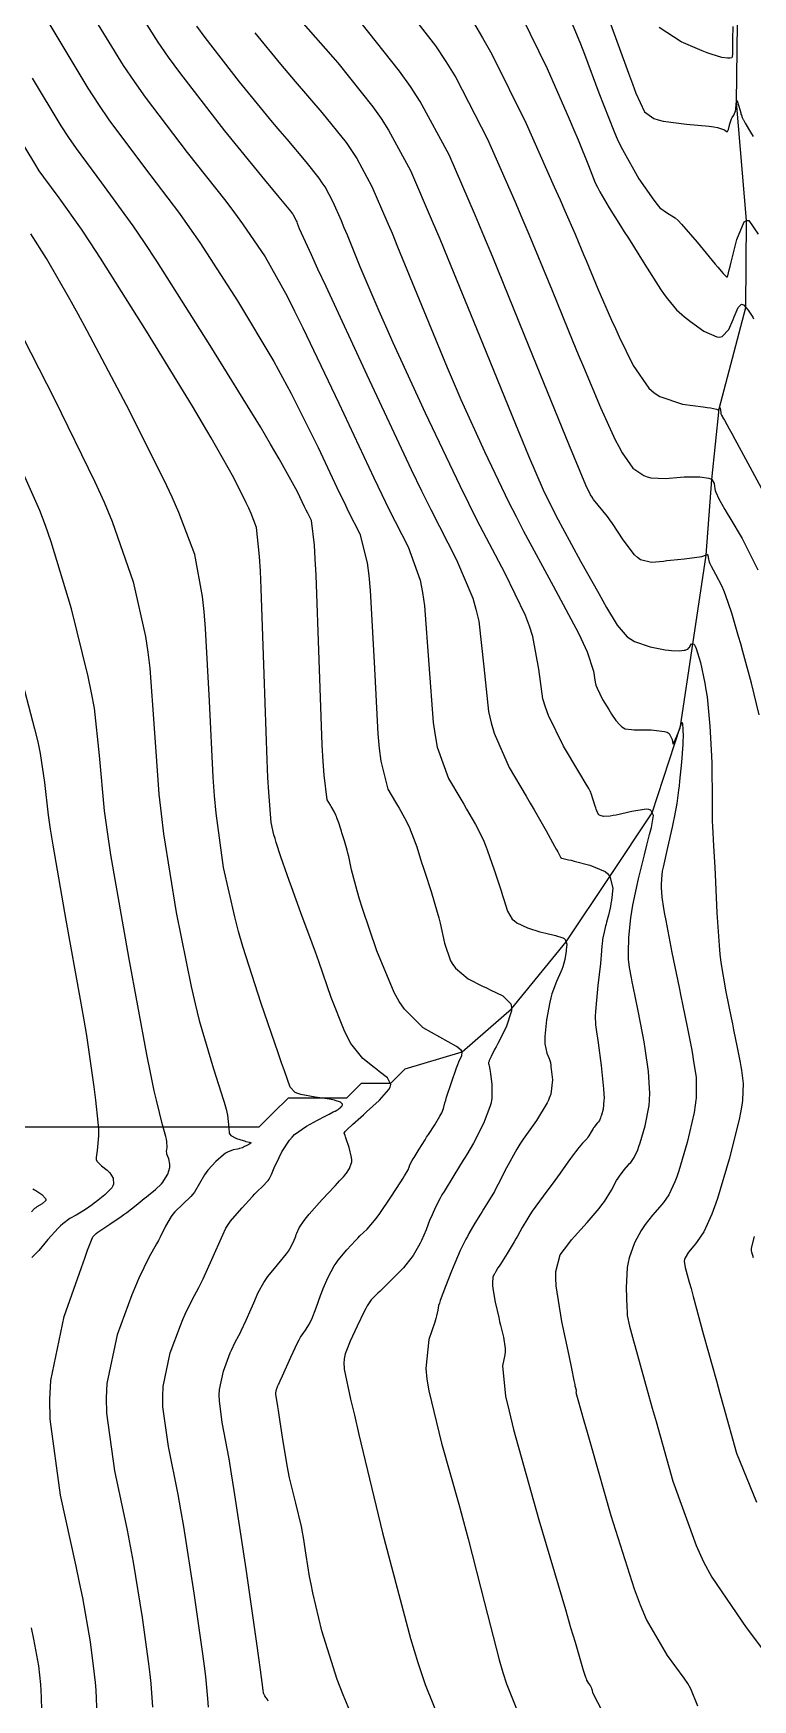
# Model space of a CAD drawing. Header units: metres. Extents: x 837117 to 838479, y 1189012 to 1191015.
# Drawn here: x 837662.7 to 837711.8, y 1189959.1 to 1190072.8 of the extents above; entities that cross this region are included whole.
import ezdxf

# ---------------------------------------------------------------- set-up
doc = ezdxf.new("R2010")
doc.units = ezdxf.units.M
doc.header["$LTSCALE"] = 0.3
for name, color, linetype in [('COTAS 10', 1, 'Continuous'), ('COTAS INT', 252, 'Continuous'), ('DRENAJE', 5, 'Continuous')]:
    doc.layers.add(name, color=color, linetype=linetype)

msp = doc.modelspace()

# ---------------------------------------------------------------- linework, layer by layer
at = {"layer": 'COTAS 10'}
for points in [[(837708.02, 1189958.66), (837707.55, 1189959.83), (837707.34, 1189960.19), (837707.09, 1189960.57), (837705.95, 1189962.1), (837704.53, 1189964.57), (837704.12, 1189965.54), (837703.7, 1189966.63), (837702.11, 1189971.63), (837700.76, 1189976.38), (837700.49, 1189977.32), (837700.27, 1189978.1), (837699.85, 1189979.55), (837699.76, 1189979.87), (837699.75, 1189979.94), (837699.73, 1189979.99), (837699.72, 1189980.1), (837699.73, 1189980.14), (837699.73, 1189980.15), (837699.73, 1189980.16), (837699.73, 1189980.2), (837699.71, 1189980.25), (837699.71, 1189980.26), (837699.71, 1189980.28), (837699.69, 1189980.36), (837699.66, 1189980.49), (837699.65, 1189980.55), (837699.64, 1189980.61), (837699.59, 1189980.88), (837699.42, 1189981.7), (837699.23, 1189982.57), (837698.74, 1189984.91), (837698.36, 1189987.33), (837698.33, 1189987.85), (837698.33, 1189988.31), (837698.62, 1189989.45), (837699.21, 1189990.23), (837699.4, 1189990.47), (837699.61, 1189990.71), (837700.46, 1189991.66), (837701.29, 1189992.61), (837701.48, 1189992.85), (837701.66, 1189993.09), (837702.13, 1189993.87), (837702.48, 1189994.52), (837702.58, 1189994.67), (837702.67, 1189994.81), (837703, 1189995.24), (837703.3, 1189995.58), (837703.37, 1189995.67), (837703.44, 1189995.76), (837703.67, 1189996.09), (837703.92, 1189996.61), (837704, 1189996.83), (837704.08, 1189997.08), (837704.43, 1189998.25), (837704.7, 1189999.65), (837704.73, 1190000), (837704.73, 1190000.05), (837704.75, 1190000.45), (837704.66, 1190001.95), (837704.43, 1190003.53), (837704.35, 1190003.99), (837704.27, 1190004.46), (837703.93, 1190006.21), (837703.62, 1190007.75), (837703.55, 1190008.08), (837703.49, 1190008.36), (837703.35, 1190009.05), (837703.3, 1190009.62), (837703.29, 1190009.83), (837703.29, 1190010.07), (837703.31, 1190011.11), (837703.44, 1190012.44), (837703.51, 1190012.87), (837703.59, 1190013.31), (837703.97, 1190015.1), (837704.38, 1190016.75), (837704.54, 1190017.41), (837704.73, 1190018.14), (837704.85, 1190018.61), (837704.88, 1190018.75), (837704.9, 1190018.89), (837704.99, 1190019.42), (837704.81, 1190019.8), (837704.67, 1190019.84), (837704.49, 1190019.86), (837703.51, 1190019.71), (837702.46, 1190019.46), (837702.24, 1190019.42), (837702.05, 1190019.39), (837701.59, 1190019.36), (837701.36, 1190019.42), (837701.31, 1190019.45), (837701.27, 1190019.48), (837701.17, 1190019.63), (837701.08, 1190019.87), (837701.06, 1190019.96), (837701.02, 1190020.06), (837700.89, 1190020.49), (837700.74, 1190020.92), (837700.71, 1190021.01), (837700.68, 1190021.09), (837700.58, 1190021.28), (837700.26, 1190021.79), (837700.1, 1190022.07), (837699.89, 1190022.41), (837698.85, 1190024.15), (837697.82, 1190026.25), (837697.62, 1190026.83), (837697.45, 1190027.4), (837697.16, 1190029.42), (837696.77, 1190031.65), (837696.54, 1190032.34), (837696.27, 1190033.07), (837694.85, 1190035.99), (837692.96, 1190039.57), (837692.38, 1190040.72), (837691.79, 1190041.93), (837689.44, 1190046.88), (837687.23, 1190051.69), (837686.73, 1190052.81), (837686.27, 1190053.85), (837684.98, 1190056.88), (837684.1, 1190059.04), (837683.89, 1190059.54), (837683.7, 1190060), (837683.14, 1190061.28), (837682.59, 1190062.32), (837682.39, 1190062.61), (837682.18, 1190062.92), (837681.29, 1190064.03), (837679.98, 1190065.57), (837679.51, 1190066.13), (837678.99, 1190066.75), (837676.74, 1190069.49), (837674.4, 1190072.51), (837673.83, 1190073.3)], [(837692.7, 1190073.54), (837693.33, 1190072.49), (837693.97, 1190071.37), (837696.3, 1190066.66), (837698.22, 1190062.33), (837698.62, 1190061.44), (837698.95, 1190060.69), (837699.64, 1190059.1), (837700.05, 1190058.1), (837700.21, 1190057.71), (837700.39, 1190057.29), (837701.2, 1190055.37), (837702.14, 1190053.22), (837702.4, 1190052.65), (837702.66, 1190052.09), (837703.6, 1190050.14), (837704.69, 1190048.6), (837705.04, 1190048.28), (837705.42, 1190048.02), (837706.98, 1190047.49), (837708.38, 1190047.32), (837708.66, 1190047.28), (837708.88, 1190047.24), (837709.3, 1190047.15), (837709.4, 1190047.11), (837709.42, 1190047.11), (837709.44, 1190047.12), (837709.49, 1190047.19), (837709.53, 1190047.24), (837709.54, 1190047.24), (837709.55, 1190047.22), (837709.57, 1190047.09), (837709.59, 1190046.92), (837709.59, 1190046.88), (837709.6, 1190046.84), (837709.64, 1190046.74), (837709.7, 1190046.64), (837709.72, 1190046.6), (837709.74, 1190046.56), (837709.84, 1190046.4), (837710.17, 1190045.81), (837710.34, 1190045.5), (837710.55, 1190045.12), (837711.57, 1190043.23), (837712.7, 1190041.15)], [(837678.7, 1189959), (837678.64, 1189959.11), (837678.57, 1189959.2), (837678.53, 1189959.25), (837678.46, 1189959.36), (837678.4, 1189959.48), (837678.38, 1189959.52), (837678.37, 1189959.57), (837678.36, 1189959.75), (837678.18, 1189961.14), (837678.06, 1189961.94), (837677.92, 1189962.93), (837677.19, 1189968.01), (837676.38, 1189973.36), (837676.2, 1189974.51), (837676.03, 1189975.53), (837675.56, 1189978.01), (837675.36, 1189979.49), (837675.35, 1189979.88), (837675.37, 1189980.25), (837675.64, 1189981.5), (837676.01, 1189982.52), (837676.1, 1189982.75), (837676.19, 1189982.95), (837676.45, 1189983.48), (837676.7, 1189983.94), (837676.77, 1189984.1), (837676.86, 1189984.27), (837677.19, 1189984.99), (837677.53, 1189985.77), (837677.71, 1189986.18), (837678.02, 1189986.87), (837678.4, 1189987.56), (837678.53, 1189987.76), (837678.68, 1189987.97), (837679.33, 1189988.77), (837679.94, 1189989.51), (837680.07, 1189989.69), (837680.18, 1189989.85), (837680.43, 1189990.34), (837680.57, 1189990.72), (837680.61, 1189990.83), (837680.65, 1189990.93), (837680.81, 1189991.29), (837681.15, 1189991.8), (837681.31, 1189992), (837681.49, 1189992.22), (837682.38, 1189993.22), (837683.26, 1189994.16), (837683.43, 1189994.34), (837683.57, 1189994.5), (837683.84, 1189994.78), (837683.95, 1189994.91), (837684, 1189994.97), (837684.04, 1189995.03), (837684.25, 1189995.35), (837684.4, 1189995.79), (837684.4, 1189995.94), (837684.39, 1189996.1), (837684.23, 1189996.77), (837684.01, 1189997.37), (837683.97, 1189997.49), (837683.94, 1189997.59), (837683.88, 1189997.76), (837683.96, 1189997.87), (837684.02, 1189997.93), (837684.09, 1189998), (837684.46, 1189998.34), (837685.01, 1189998.84), (837685.2, 1189999.01), (837685.4, 1189999.2), (837686.26, 1189999.97), (837686.29, 1190000), (837686.93, 1190000.73), (837687.01, 1190000.9), (837687.06, 1190001.07), (837686.84, 1190001.53), (837686.28, 1190001.95), (837686.1, 1190002.09), (837685.92, 1190002.24), (837685.16, 1190002.84), (837684.34, 1190003.88), (837684.1, 1190004.3), (837683.87, 1190004.78), (837683, 1190007), (837682.14, 1190009.46), (837681.92, 1190010.1), (837681.7, 1190010.72), (837680.93, 1190012.79), (837680.28, 1190014.56), (837680.12, 1190014.99), (837679.98, 1190015.38), (837679.55, 1190016.6), (837679.23, 1190017.59), (837679.16, 1190017.85), (837679.09, 1190018.1), (837678.9, 1190018.96), (837678.73, 1190021.01), (837678.68, 1190022.01), (837678.63, 1190023.2), (837678.43, 1190029.08), (837678.21, 1190034.93), (837678.16, 1190036.11), (837678.1, 1190037.1), (837677.9, 1190039.08), (837677.54, 1190040.04), (837677.38, 1190040.39), (837677.2, 1190040.77), (837676.34, 1190042.48), (837674.81, 1190045.19), (837674.21, 1190046.21), (837673.52, 1190047.36), (837670.38, 1190052.48), (837667.24, 1190057.46), (837666.56, 1190058.51), (837665.95, 1190059.43), (837664.43, 1190061.57), (837663.38, 1190062.98), (837663.07, 1190063.43), (837662.76, 1190063.92), (837661.57, 1190065.88)], [(837662.62, 1189993.95), (837662.73, 1189993.89), (837662.84, 1189993.83), (837663.24, 1189993.56), (837663.5, 1189993.29), (837663.52, 1189993.22), (837663.51, 1189993.15), (837663.27, 1189992.93), (837662.91, 1189992.72), (837662.83, 1189992.66), (837662.75, 1189992.6), (837662.53, 1189992.38)]]:
    msp.add_lwpolyline(points, dxfattribs=at)
at = {"layer": 'COTAS INT'}
for points in [[(837668.95, 1190075.71), (837671.16, 1190072.2), (837671.87, 1190071.18), (837672.63, 1190070.13), (837675.71, 1190066.16), (837678.44, 1190062.81), (837678.98, 1190062.15), (837679.42, 1190061.62), (837680.21, 1190060.66), (837680.36, 1190060.48), (837680.39, 1190060.43), (837680.42, 1190060.38), (837680.51, 1190060.21), (837680.6, 1190060), (837680.64, 1190059.93), (837680.67, 1190059.84), (837680.81, 1190059.49), (837681.62, 1190057.71), (837682.07, 1190056.74), (837682.62, 1190055.54), (837685.42, 1190049.49), (837688.46, 1190043.03), (837689.15, 1190041.59), (837689.79, 1190040.3), (837691.55, 1190036.88), (837692.66, 1190034.27), (837692.88, 1190033.5), (837693.07, 1190032.69), (837693.41, 1190029.58), (837693.74, 1190026.53), (837693.91, 1190025.76), (837694.11, 1190025.04), (837695.14, 1190022.7), (837696.3, 1190020.75), (837696.58, 1190020.27), (837696.84, 1190019.81), (837697.67, 1190018.38), (837698.25, 1190017.34), (837698.36, 1190017.13), (837698.46, 1190016.96), (837698.62, 1190016.64), (837698.67, 1190016.55), (837698.69, 1190016.53), (837698.72, 1190016.52), (837698.83, 1190016.49), (837699.19, 1190016.41), (837699.37, 1190016.37), (837699.59, 1190016.31), (837700.66, 1190016.05), (837701.69, 1190015.61), (837701.87, 1190015.45), (837702.02, 1190015.27), (837702.21, 1190014.46), (837702.12, 1190013.62), (837702.09, 1190013.42), (837702.06, 1190013.22), (837701.93, 1190012.63), (837701.8, 1190012.14), (837701.76, 1190012.02), (837701.73, 1190011.89), (837701.62, 1190011.46), (837701.54, 1190011.07), (837701.52, 1190010.97), (837701.51, 1190010.87), (837701.48, 1190010.52), (837701.43, 1190009.9), (837701.4, 1190009.63), (837701.37, 1190009.32), (837701.2, 1190007.82), (837701.05, 1190006.33), (837701.03, 1190006.02), (837701.01, 1190005.75), (837701.03, 1190005.14), (837701.13, 1190004.51), (837701.17, 1190004.24), (837701.21, 1190003.91), (837701.42, 1190002.36), (837701.59, 1190000.78), (837701.61, 1190000.44), (837701.62, 1190000.13), (837701.61, 1190000), (837701.56, 1189999.38), (837701.44, 1189998.97), (837701.41, 1189998.88), (837701.38, 1189998.8), (837701.3, 1189998.62), (837701.21, 1189998.51), (837701.19, 1189998.47), (837701.16, 1189998.44), (837701.06, 1189998.32), (837700.94, 1189998.17), (837700.91, 1189998.12), (837700.88, 1189998.07), (837700.75, 1189997.84), (837700.58, 1189997.56), (837700.52, 1189997.48), (837700.46, 1189997.39), (837700.16, 1189997.06), (837699.81, 1189996.65), (837699.7, 1189996.51), (837699.59, 1189996.37), (837699.16, 1189995.77), (837698.62, 1189995.02), (837698.45, 1189994.77), (837698.26, 1189994.52), (837697.47, 1189993.45), (837696.72, 1189992.42), (837696.56, 1189992.18), (837696.41, 1189991.96), (837696.03, 1189991.31), (837695.72, 1189990.73), (837695.61, 1189990.54), (837695.49, 1189990.34), (837695, 1189989.54), (837694.55, 1189988.82), (837694.46, 1189988.68), (837694.38, 1189988.56), (837694.24, 1189988.32), (837694.18, 1189988.21), (837694.16, 1189988.17), (837694.13, 1189988.13), (837694.04, 1189987.93), (837694, 1189987.53), (837694.01, 1189987.35), (837694.04, 1189987.16), (837694.2, 1189986.22), (837694.43, 1189985.18), (837694.49, 1189984.91), (837694.55, 1189984.66), (837694.76, 1189983.82), (837694.88, 1189983.05), (837694.87, 1189982.84), (837694.86, 1189982.63), (837694.68, 1189981.88), (837694.9, 1189979.81), (837695.14, 1189978.77), (837695.44, 1189977.53), (837697.17, 1189971.37), (837698.98, 1189965.24), (837699.34, 1189964.02), (837699.64, 1189963.01), (837700.2, 1189961.1), (837700.35, 1189960.63), (837700.39, 1189960.53), (837700.43, 1189960.43), (837700.56, 1189960.2), (837700.67, 1189960.05), (837700.7, 1189960.02), (837700.72, 1189959.98), (837700.76, 1189959.87), (837700.79, 1189959.77), (837700.8, 1189959.74), (837700.81, 1189959.71), (837700.84, 1189959.59), (837701.52, 1189958.27)], [(837687.3, 1190075.59), (837690.12, 1190071.95), (837690.83, 1190070.88), (837691.5, 1190069.78), (837693.67, 1190065.59), (837695.53, 1190061.34), (837696.02, 1190060.21), (837696.49, 1190059.1), (837698.08, 1190055.26), (837699.5, 1190051.77), (837699.86, 1190050.89), (837700.22, 1190050.04), (837701.38, 1190047.26), (837702.38, 1190045.07), (837702.63, 1190044.6), (837702.86, 1190044.18), (837703.59, 1190043.14), (837704.33, 1190042.63), (837704.56, 1190042.54), (837704.81, 1190042.47), (837705.81, 1190042.43), (837706.84, 1190042.51), (837707.1, 1190042.53), (837707.35, 1190042.54), (837708.17, 1190042.54), (837708.78, 1190042.45), (837708.9, 1190042.41), (837708.99, 1190042.35), (837709.13, 1190042.08), (837709.18, 1190041.72), (837709.21, 1190041.6), (837709.25, 1190041.49), (837709.46, 1190041.03), (837709.86, 1190040.32), (837710.02, 1190040.04), (837710.21, 1190039.74), (837711.06, 1190038.33), (837712.11, 1190036.2)], [(837666.29, 1190074.67), (837668.8, 1190070.6), (837669.54, 1190069.51), (837670.29, 1190068.44), (837673.16, 1190064.67), (837675.8, 1190061.36), (837676.4, 1190060.56), (837676.95, 1190059.81), (837678.49, 1190057.56), (837679.98, 1190054.87), (837680.5, 1190053.85), (837681.07, 1190052.7), (837683.51, 1190047.56), (837685.91, 1190042.46), (837686.45, 1190041.33), (837686.93, 1190040.33), (837688.25, 1190037.77), (837689.06, 1190035.48), (837689.22, 1190034.65), (837689.36, 1190033.73), (837689.66, 1190029.73), (837689.95, 1190025.77), (837690.09, 1190024.88), (837690.24, 1190024.08), (837691.01, 1190021.96), (837691.84, 1190020.54), (837692.05, 1190020.2), (837692.24, 1190019.86), (837692.84, 1190018.82), (837693.36, 1190017.78), (837693.5, 1190017.44), (837693.64, 1190017.09), (837694.15, 1190015.66), (837694.59, 1190014.29), (837694.69, 1190013.98), (837694.78, 1190013.69), (837695.03, 1190012.9), (837695.36, 1190012.36), (837695.5, 1190012.23), (837695.66, 1190012.11), (837696.4, 1190011.76), (837697.23, 1190011.5), (837697.44, 1190011.44), (837697.65, 1190011.39), (837698.31, 1190011.24), (837698.81, 1190011.09), (837698.9, 1190011.03), (837698.97, 1190010.96), (837699.08, 1190010.64), (837699.04, 1190010.26), (837699.03, 1190010.15), (837699.01, 1190010.03), (837698.94, 1190009.6), (837698.8, 1190009.09), (837698.74, 1190008.93), (837698.68, 1190008.77), (837698.38, 1190008.1), (837698.06, 1190007.25), (837697.98, 1190006.98), (837697.91, 1190006.69), (837697.69, 1190005.49), (837697.58, 1190004.34), (837697.58, 1190004.08), (837697.59, 1190003.85), (837697.71, 1190003.22), (837697.87, 1190002.85), (837697.9, 1190002.77), (837697.92, 1190002.71), (837697.97, 1190002.58), (837697.99, 1190002.37), (837698, 1190002.25), (837698.02, 1190002.11), (837698.1, 1190001.39), (837697.98, 1190000.42), (837697.88, 1190000.13), (837697.82, 1190000), (837697.74, 1189999.82), (837697, 1189998.62), (837696.1, 1189997.35), (837695.88, 1189997), (837695.67, 1189996.65), (837694.97, 1189995.39), (837694.4, 1189994.27), (837694.26, 1189994.02), (837694.14, 1189993.78), (837693.74, 1189993.11), (837693.4, 1189992.56), (837693.3, 1189992.4), (837693.19, 1189992.23), (837692.8, 1189991.6), (837692.4, 1189990.91), (837692.29, 1189990.71), (837692.18, 1189990.51), (837691.81, 1189989.74), (837691.43, 1189988.87), (837691.32, 1189988.61), (837691.21, 1189988.34), (837690.79, 1189987.28), (837690.44, 1189986.34), (837690.38, 1189986.16), (837690.33, 1189986), (837690.27, 1189985.68), (837690.19, 1189985.29), (837690.13, 1189985.1), (837690.06, 1189984.86), (837689.65, 1189983.66), (837689.46, 1189981.69), (837689.53, 1189980.96), (837689.65, 1189980.16), (837690.52, 1189976.59), (837691.7, 1189972.44), (837692.02, 1189971.26), (837692.34, 1189970.07), (837693.45, 1189965.69), (837694.46, 1189961.82), (837694.72, 1189960.95), (837694.97, 1189960.18), (837695.78, 1189958.12)], [(837698.81, 1190074.96), (837699.75, 1190072.74), (837700.02, 1190072.08), (837700.28, 1190071.39), (837701.26, 1190068.75), (837702.28, 1190066.15), (837702.57, 1190065.5), (837702.87, 1190064.88), (837704, 1190062.88), (837705.01, 1190061.41), (837705.24, 1190061.13), (837705.44, 1190060.9), (837705.95, 1190060.53), (837706.48, 1190060.21), (837706.69, 1190060.02), (837706.92, 1190059.78), (837707.98, 1190058.56), (837709, 1190057.3), (837709.2, 1190057.05), (837709.38, 1190056.84), (837709.75, 1190056.42), (837709.89, 1190056.28), (837709.91, 1190056.26), (837709.94, 1190056.24), (837709.99, 1190056.19), (837710.02, 1190056.18), (837710.03, 1190056.18), (837710.03, 1190056.18), (837710.04, 1190056.19), (837710.05, 1190056.22), (837710.06, 1190056.23), (837710.07, 1190056.26), (837710.17, 1190056.66), (837710.23, 1190056.9), (837710.3, 1190057.19), (837710.68, 1190058.73), (837711.18, 1190059.94), (837711.34, 1190060.03), (837711.5, 1190060.02), (837712.15, 1190059.09)], [(837663.64, 1190073.61), (837666.39, 1190069.07), (837667.11, 1190067.95), (837667.82, 1190066.9), (837670.25, 1190063.64), (837672.64, 1190060.51), (837673.33, 1190059.54), (837674.02, 1190058.54), (837676.61, 1190054.54), (837679.07, 1190050.4), (837679.68, 1190049.31), (837680.26, 1190048.23), (837682.1, 1190044.54), (837683.54, 1190041.48), (837683.87, 1190040.8), (837684.16, 1190040.2), (837684.95, 1190038.66), (837685.45, 1190036.68), (837685.56, 1190035.8), (837685.66, 1190034.78), (837685.92, 1190029.89), (837686.17, 1190025.01), (837686.27, 1190024), (837686.38, 1190023.13), (837686.87, 1190021.22), (837687.39, 1190020.34), (837687.52, 1190020.12), (837687.64, 1190019.92), (837688.01, 1190019.26), (837688.33, 1190018.61), (837688.42, 1190018.4), (837688.51, 1190018.18), (837688.83, 1190017.29), (837689.17, 1190016.23), (837689.27, 1190015.91), (837689.38, 1190015.57), (837689.81, 1190014.24), (837690.24, 1190012.83), (837690.34, 1190012.45), (837690.44, 1190012.07), (837690.73, 1190010.71), (837691.14, 1190009.52), (837691.3, 1190009.25), (837691.49, 1190009), (837692.35, 1190008.29), (837693.33, 1190007.78), (837693.59, 1190007.66), (837693.84, 1190007.53), (837694.71, 1190007.13), (837695.25, 1190006.57), (837695.3, 1190006.35), (837695.3, 1190006.11), (837694.93, 1190004.99), (837694.37, 1190003.88), (837694.25, 1190003.65), (837694.15, 1190003.45), (837693.91, 1190002.98), (837693.81, 1190002.76), (837693.79, 1190002.71), (837693.77, 1190002.67), (837693.74, 1190002.58), (837693.73, 1190002.53), (837693.73, 1190002.51), (837693.74, 1190002.49), (837693.75, 1190002.46), (837693.75, 1190002.44), (837693.76, 1190002.43), (837693.78, 1190002.35), (837693.82, 1190002.09), (837693.84, 1190001.97), (837693.87, 1190001.82), (837693.97, 1190001.07), (837693.96, 1190000.11), (837693.94, 1190000), (837693.91, 1189999.83), (837693.83, 1189999.54), (837693.39, 1189998.42), (837692.89, 1189997.44), (837692.79, 1189997.23), (837692.7, 1189997.06), (837692.49, 1189996.69), (837692.25, 1189996.3), (837692.14, 1189996.12), (837692, 1189995.91), (837691.36, 1189994.87), (837690.7, 1189993.78), (837690.55, 1189993.54), (837690.43, 1189993.31), (837690.11, 1189992.7), (837689.88, 1189992.18), (837689.81, 1189992.02), (837689.74, 1189991.85), (837689.47, 1189991.15), (837689.15, 1189990.43), (837689.06, 1189990.24), (837688.96, 1189990.05), (837688.58, 1189989.41), (837688.1, 1189988.76), (837687.93, 1189988.57), (837687.76, 1189988.38), (837687.03, 1189987.64), (837686.34, 1189986.98), (837686.19, 1189986.84), (837686.06, 1189986.71), (837685.73, 1189986.38), (837685.46, 1189985.97), (837685.36, 1189985.78), (837685.25, 1189985.57), (837684.76, 1189984.57), (837684.3, 1189983.55), (837684.2, 1189983.33), (837684.12, 1189983.14), (837683.94, 1189982.69), (837683.87, 1189982.36), (837683.87, 1189982.25), (837683.86, 1189982.13), (837683.89, 1189981.65), (837684.32, 1189979.61), (837684.58, 1189978.51), (837684.89, 1189977.19), (837686.5, 1189970.48), (837688.41, 1189963.27), (837688.92, 1189961.62), (837689.4, 1189960.13), (837691.07, 1189956.02)], [(837681.09, 1190073.48), (837683.44, 1190070.79), (837685.83, 1190067.79), (837686.4, 1190066.99), (837686.91, 1190066.2), (837688.4, 1190063.44), (837689.89, 1190059.99), (837690.4, 1190058.77), (837690.95, 1190057.44), (837693.32, 1190051.65), (837695.57, 1190046.13), (837696.05, 1190044.97), (837696.47, 1190043.97), (837697.47, 1190041.65), (837698.22, 1190040.12), (837698.49, 1190039.61), (837698.78, 1190039.06), (837700.02, 1190036.78), (837701.26, 1190034.58), (837701.54, 1190034.08), (837701.8, 1190033.63), (837702.52, 1190032.41), (837703.21, 1190031.62), (837703.44, 1190031.45), (837703.69, 1190031.3), (837704.76, 1190030.93), (837705.8, 1190030.73), (837706.03, 1190030.7), (837706.23, 1190030.68), (837706.77, 1190030.66), (837707.08, 1190030.7), (837707.15, 1190030.72), (837707.2, 1190030.73), (837707.34, 1190030.78), (837707.42, 1190030.87), (837707.45, 1190030.9), (837707.48, 1190030.95), (837707.6, 1190031.15), (837707.78, 1190031.11), (837707.84, 1190030.99), (837707.91, 1190030.83), (837708.21, 1190029.88), (837708.51, 1190028.46), (837708.58, 1190028), (837708.65, 1190027.52), (837708.84, 1190025.53), (837708.96, 1190023.5), (837708.98, 1190022.98), (837708.99, 1190022.49), (837709, 1190020.87), (837709, 1190019.43), (837709.01, 1190019.05), (837709.02, 1190018.67), (837709.09, 1190017.35), (837709.19, 1190015.88), (837709.21, 1190015.4), (837709.24, 1190014.89), (837709.32, 1190012.78), (837709.47, 1190010.56), (837709.53, 1190009.96), (837709.6, 1190009.39), (837709.94, 1190007.39), (837710.3, 1190005.63), (837710.38, 1190005.21), (837710.46, 1190004.81), (837710.71, 1190003.59), (837710.91, 1190002.58), (837710.95, 1190002.31), (837711, 1190002.04), (837711.13, 1190001.13), (837711.07, 1190000), (837711.06, 1189999.8), (837710.96, 1189999.28), (837710.84, 1189998.68), (837710.16, 1189995.98), (837709.37, 1189993.3), (837709.17, 1189992.73), (837708.99, 1189992.22), (837708.43, 1189991.02), (837707.97, 1189990.36), (837707.86, 1189990.21), (837707.75, 1189990.06), (837707.39, 1189989.63), (837707.15, 1189989.25), (837707.12, 1189989.13), (837707.1, 1189989.02), (837707.15, 1189988.58), (837707.43, 1189987.59), (837707.56, 1189987.14), (837707.71, 1189986.6), (837708.42, 1189983.99), (837709.29, 1189980.85), (837709.53, 1189979.98), (837709.77, 1189979.1), (837710.67, 1189975.91), (837712.03, 1189972.58)], [(837712.22, 1190026.3), (837711.69, 1190028.46), (837711.1, 1190030.61), (837710.95, 1190031.14), (837710.8, 1190031.64), (837710.34, 1190033.23), (837709.92, 1190034.48), (837709.8, 1190034.78), (837709.68, 1190035.06), (837709.26, 1190035.88), (837708.93, 1190036.47), (837708.87, 1190036.6), (837708.82, 1190036.72), (837708.75, 1190037.03), (837708.73, 1190037.19), (837708.71, 1190037.21), (837708.7, 1190037.23), (837708.59, 1190037.19), (837708.28, 1190037.09), (837708.14, 1190037.06), (837707.96, 1190037.03), (837707.12, 1190036.93), (837706.16, 1190036.82), (837705.91, 1190036.8), (837705.67, 1190036.77), (837704.87, 1190036.69), (837704.12, 1190036.88), (837703.9, 1190037.03), (837703.69, 1190037.22), (837702.92, 1190038.23), (837702.2, 1190039.35), (837702.02, 1190039.61), (837701.86, 1190039.84), (837700.91, 1190040.99), (837700.8, 1190041.15), (837700.7, 1190041.31), (837700.37, 1190041.96), (837699.6, 1190043.83), (837699.22, 1190044.77), (837698.77, 1190045.88), (837696.52, 1190051.42), (837694.03, 1190057.52), (837693.41, 1190058.98), (837692.84, 1190060.35), (837691.04, 1190064.51), (837689.08, 1190068.14), (837688.4, 1190069.18), (837687.66, 1190070.23), (837684.51, 1190074.17)], [(837696.01, 1190073.94), (837697.74, 1190070.4), (837699.25, 1190066.97), (837699.57, 1190066.21), (837699.86, 1190065.54), (837700.55, 1190063.79), (837701.02, 1190062.61), (837701.17, 1190062.3), (837701.33, 1190061.99), (837701.96, 1190060.9), (837702.75, 1190059.66), (837703, 1190059.26), (837703.28, 1190058.82), (837704.4, 1190057.03), (837705.48, 1190055.35), (837705.73, 1190054.99), (837705.95, 1190054.68), (837706.56, 1190053.94), (837707.12, 1190053.45), (837707.31, 1190053.3), (837707.53, 1190053.14), (837708.43, 1190052.49), (837709.31, 1190052.09), (837709.51, 1190052.07), (837709.69, 1190052.11), (837710.14, 1190052.59), (837710.43, 1190053.28), (837710.51, 1190053.45), (837710.57, 1190053.61), (837710.78, 1190054.09), (837711, 1190054.32), (837711.08, 1190054.31), (837711.15, 1190054.28), (837711.47, 1190053.92), (837711.77, 1190053.43), (837711.83, 1190053.31)], [(837701.97, 1190073.7), (837703.28, 1190070.09), (837703.56, 1190069.35), (837703.8, 1190068.73), (837704.38, 1190067.45), (837705.03, 1190066.99), (837705.32, 1190066.89), (837705.65, 1190066.81), (837707.24, 1190066.6), (837708.8, 1190066.46), (837709.11, 1190066.42), (837709.36, 1190066.38), (837709.85, 1190066.21), (837709.98, 1190066.1), (837710.01, 1190066.1), (837710.04, 1190066.11), (837710.11, 1190066.24), (837710.16, 1190066.45), (837710.18, 1190066.51), (837710.19, 1190066.57), (837710.25, 1190066.77), (837710.32, 1190066.97), (837710.35, 1190067.02), (837710.37, 1190067.07), (837710.48, 1190067.23), (837710.58, 1190067.45), (837710.6, 1190067.52), (837710.62, 1190067.61), (837710.64, 1190067.99), (837710.68, 1190068.22), (837710.69, 1190068.22), (837710.71, 1190068.19), (837710.83, 1190067.83), (837710.95, 1190067.38), (837710.97, 1190067.29), (837711, 1190067.21), (837711.05, 1190067.06), (837711.1, 1190066.97), (837711.12, 1190066.93), (837711.15, 1190066.89), (837711.26, 1190066.68), (837711.62, 1190066.06), (837711.8, 1190065.76)], [(837710.41, 1190073.27), (837710.4, 1190072.41), (837710.4, 1190072.22), (837710.39, 1190072.04), (837710.39, 1190071.59), (837710.38, 1190071.32), (837710.37, 1190071.27), (837710.37, 1190071.22), (837710.34, 1190071.12), (837710.21, 1190071.1), (837710.15, 1190071.1), (837710.06, 1190071.11), (837709.66, 1190071.16), (837708.93, 1190071.37), (837708.65, 1190071.48), (837708.33, 1190071.6), (837706.88, 1190072.22), (837705.39, 1190073.21)], [(837677.78, 1190072.83), (837679.54, 1190070.7), (837680.03, 1190070.11), (837680.53, 1190069.52), (837682.36, 1190067.41), (837684.01, 1190065.35), (837684.39, 1190064.8), (837684.75, 1190064.26), (837685.77, 1190062.36), (837686.79, 1190059.99), (837687.15, 1190059.16), (837687.53, 1190058.24), (837689.15, 1190054.26), (837690.92, 1190049.99), (837691.39, 1190048.89), (837691.85, 1190047.82), (837693.45, 1190044.26), (837695.11, 1190040.83), (837695.62, 1190039.84), (837696.13, 1190038.84), (837698.15, 1190035.1), (837699.87, 1190031.87), (837700.2, 1190031.19), (837700.47, 1190030.6), (837700.9, 1190029.27), (837701.01, 1190028.53), (837701.07, 1190028.32), (837701.15, 1190028.12), (837701.52, 1190027.35), (837701.94, 1190026.66), (837702.04, 1190026.5), (837702.14, 1190026.35), (837702.43, 1190025.91), (837702.69, 1190025.61), (837702.76, 1190025.54), (837702.83, 1190025.49), (837703.07, 1190025.35), (837703.49, 1190025.29), (837703.67, 1190025.28), (837703.88, 1190025.27), (837704.84, 1190025.27), (837705.75, 1190025.17), (837705.92, 1190025.11), (837706.06, 1190025.03), (837706.28, 1190024.61), (837706.32, 1190024.33), (837706.35, 1190024.33), (837706.38, 1190024.38), (837706.59, 1190024.84), (837706.81, 1190025.42), (837706.85, 1190025.53), (837706.88, 1190025.62), (837706.94, 1190025.79), (837706.96, 1190025.75), (837706.97, 1190025.71), (837706.98, 1190025.65), (837707.01, 1190025.35), (837707.02, 1190024.77), (837707.01, 1190024.54), (837706.99, 1190024.28), (837706.9, 1190023.07), (837706.77, 1190021.78), (837706.74, 1190021.46), (837706.7, 1190021.16), (837706.58, 1190020.24), (837706.41, 1190019.3), (837706.35, 1190018.98), (837706.28, 1190018.64), (837705.95, 1190017.24), (837705.66, 1190015.91), (837705.6, 1190015.62), (837705.56, 1190015.37), (837705.51, 1190014.76), (837705.53, 1190014.39), (837705.54, 1190014.29), (837705.55, 1190014.19), (837705.56, 1190013.85), (837705.68, 1190013.08), (837705.74, 1190012.7), (837705.83, 1190012.26), (837706.26, 1190010.08), (837706.75, 1190007.69), (837706.87, 1190007.11), (837706.98, 1190006.56), (837707.32, 1190004.9), (837707.59, 1190003.52), (837707.65, 1190003.15), (837707.71, 1190002.79), (837707.9, 1190001.54), (837707.9, 1190000.13), (837707.89, 1190000), (837707.85, 1189999.66), (837707.77, 1189999.17), (837707.3, 1189997.11), (837706.72, 1189995.19), (837706.58, 1189994.78), (837706.45, 1189994.42), (837706.05, 1189993.55), (837705.67, 1189993.02), (837705.55, 1189992.87), (837705.43, 1189992.72), (837704.94, 1189992.15), (837704.43, 1189991.51), (837704.3, 1189991.31), (837704.16, 1189991.1), (837703.7, 1189990.27), (837703.34, 1189989.25), (837703.27, 1189988.93), (837703.21, 1189988.58), (837703.13, 1189987.19), (837703.17, 1189985.86), (837703.19, 1189985.57), (837703.21, 1189985.3), (837703.35, 1189984.57), (837703.57, 1189983.84), (837703.64, 1189983.57), (837703.72, 1189983.27), (837704.09, 1189981.94), (837704.69, 1189979.8), (837704.91, 1189978.99), (837705.17, 1189978.08), (837706.32, 1189974.01), (837707.9, 1189969.62), (837708.42, 1189968.51), (837708.98, 1189967.45), (837711.33, 1189964.01), (837713.52, 1189961.09)], [(837684.27, 1189958.33), (837683.81, 1189959.43), (837683.4, 1189960.47), (837682.35, 1189963.78), (837681.75, 1189966.38), (837681.62, 1189966.97), (837681.52, 1189967.5), (837681.29, 1189968.95), (837681.11, 1189970.15), (837681.04, 1189970.53), (837680.96, 1189970.92), (837680.57, 1189972.5), (837680.16, 1189974.23), (837680.06, 1189974.71), (837679.96, 1189975.2), (837679.66, 1189977), (837679.44, 1189978.51), (837679.39, 1189978.83), (837679.35, 1189979.09), (837679.25, 1189979.66), (837679.21, 1189979.91), (837679.21, 1189979.98), (837679.21, 1189980.04), (837679.26, 1189980.26), (837679.32, 1189980.43), (837679.34, 1189980.47), (837679.35, 1189980.5), (837679.4, 1189980.59), (837679.44, 1189980.67), (837679.45, 1189980.7), (837679.46, 1189980.73), (837679.52, 1189980.85), (837679.67, 1189981.18), (837680.24, 1189982.47), (837680.69, 1189983.44), (837680.8, 1189983.65), (837680.91, 1189983.84), (837681.23, 1189984.31), (837681.51, 1189984.74), (837681.59, 1189984.89), (837681.67, 1189985.06), (837681.96, 1189985.83), (837682.26, 1189986.68), (837682.35, 1189986.91), (837682.44, 1189987.14), (837682.79, 1189987.93), (837683.2, 1189988.69), (837683.33, 1189988.89), (837683.48, 1189989.09), (837684.06, 1189989.8), (837684.66, 1189990.43), (837684.81, 1189990.59), (837684.96, 1189990.74), (837685.44, 1189991.21), (837685.96, 1189991.8), (837686.13, 1189992.02), (837686.31, 1189992.27), (837687.07, 1189993.38), (837687.76, 1189994.44), (837687.9, 1189994.67), (837688.01, 1189994.85), (837688.24, 1189995.26), (837688.31, 1189995.44), (837688.33, 1189995.49), (837688.34, 1189995.53), (837688.4, 1189995.67), (837688.53, 1189995.89), (837688.58, 1189995.99), (837688.65, 1189996.1), (837688.99, 1189996.65), (837689.4, 1189997.3), (837689.51, 1189997.48), (837689.63, 1189997.66), (837690.06, 1189998.33), (837690.42, 1189998.9), (837690.49, 1189999.03), (837690.55, 1189999.14), (837690.66, 1189999.43), (837690.75, 1189999.82), (837690.81, 1190000), (837690.81, 1190000), (837690.87, 1190000.2), (837691.2, 1190001.2), (837691.55, 1190002.21), (837691.63, 1190002.43), (837691.7, 1190002.61), (837691.91, 1190003.04), (837691.94, 1190003.28), (837691.91, 1190003.35), (837691.86, 1190003.42), (837691.54, 1190003.66), (837689.28, 1190004.94), (837687.99, 1190006.21), (837687.64, 1190006.74), (837687.3, 1190007.34), (837686.1, 1190010.19), (837685.13, 1190013.08), (837684.93, 1190013.72), (837684.76, 1190014.28), (837684.38, 1190015.73), (837684.19, 1190016.63), (837684.14, 1190016.85), (837684.09, 1190017.06), (837683.9, 1190017.71), (837683.73, 1190018.24), (837683.69, 1190018.37), (837683.65, 1190018.5), (837683.51, 1190018.92), (837683.38, 1190019.28), (837683.35, 1190019.36), (837683.31, 1190019.45), (837683.19, 1190019.71), (837683.04, 1190019.97), (837682.99, 1190020.05), (837682.94, 1190020.14), (837682.73, 1190020.49), (837682.51, 1190022.18), (837682.44, 1190023.12), (837682.39, 1190024.25), (837682.17, 1190030.04), (837681.96, 1190035.82), (837681.9, 1190036.95), (837681.85, 1190037.88), (837681.65, 1190039.55), (837681.39, 1190040.07), (837681.29, 1190040.27), (837681.18, 1190040.49), (837680.7, 1190041.51), (837679.45, 1190043.77), (837678.86, 1190044.77), (837678.16, 1190045.94), (837674.73, 1190051.51), (837671.09, 1190057.26), (837670.25, 1190058.53), (837669.48, 1190059.66), (837667.34, 1190062.61), (837665.6, 1190064.94), (837665.09, 1190065.69), (837664.57, 1190066.49), (837662.61, 1190069.75)], [(837674.63, 1189958.58), (837674.58, 1189959.17), (837674.43, 1189960.67), (837674.34, 1189961.38), (837674.23, 1189962.23), (837673.64, 1189966.36), (837672.93, 1189970.92), (837672.74, 1189972.04), (837672.55, 1189973.09), (837671.88, 1189976.36), (837671.5, 1189979.07), (837671.5, 1189979.78), (837671.53, 1189980.46), (837672.01, 1189982.75), (837672.7, 1189984.62), (837672.87, 1189985.03), (837673.02, 1189985.4), (837673.5, 1189986.37), (837673.95, 1189987.21), (837674.1, 1189987.5), (837674.25, 1189987.81), (837674.85, 1189989.13), (837675.6, 1189990.82), (837675.8, 1189991.27), (837676.02, 1189991.6), (837676.13, 1189991.74), (837676.26, 1189991.9), (837676.92, 1189992.65), (837677.62, 1189993.43), (837677.78, 1189993.6), (837677.92, 1189993.75), (837678.34, 1189994.15), (837678.62, 1189994.45), (837678.69, 1189994.53), (837678.75, 1189994.61), (837678.92, 1189994.94), (837679.11, 1189995.38), (837679.18, 1189995.54), (837679.26, 1189995.71), (837679.63, 1189996.48), (837680.14, 1189997.28), (837680.32, 1189997.48), (837680.5, 1189997.66), (837681.3, 1189998.22), (837682.07, 1189998.64), (837682.25, 1189998.74), (837682.41, 1189998.82), (837682.85, 1189999.05), (837683.14, 1189999.2), (837683.2, 1189999.23), (837683.26, 1189999.25), (837683.38, 1189999.32), (837683.46, 1189999.37), (837683.49, 1189999.39), (837683.55, 1189999.44), (837683.6, 1189999.49), (837683.62, 1189999.5), (837683.64, 1189999.52), (837683.73, 1189999.6), (837683.77, 1189999.69), (837683.77, 1189999.72), (837683.75, 1189999.75), (837683.64, 1189999.86), (837683.27, 1189999.99), (837683.23, 1190000), (837683.1, 1190000.03), (837682.89, 1190000.06), (837681.9, 1190000.2), (837680.92, 1190000.39), (837680.71, 1190000.46), (837680.54, 1190000.53), (837680.19, 1190000.88), (837679.8, 1190002), (837679.6, 1190002.56), (837679.37, 1190003.24), (837678.21, 1190006.59), (837676.96, 1190010.49), (837676.67, 1190011.51), (837676.41, 1190012.51), (837675.65, 1190015.89), (837675.14, 1190019.59), (837675.03, 1190020.78), (837674.93, 1190022.04), (837674.68, 1190027.23), (837674.42, 1190032.2), (837674.32, 1190033.34), (837674.2, 1190034.37), (837673.69, 1190037.23), (837672.6, 1190040.11), (837672.14, 1190041.16), (837671.6, 1190042.32), (837669.03, 1190047.43), (837666.34, 1190052.5), (837665.72, 1190053.64), (837665.15, 1190054.67), (837663.55, 1190057.43), (837662.48, 1190059.13)], [(837661.42, 1190053.1), (837664.1, 1190047.83), (837666.87, 1190042.19), (837667.49, 1190040.8), (837668.04, 1190039.49), (837669.48, 1190035.38), (837670.31, 1190031.64), (837670.48, 1190030.57), (837670.62, 1190029.48), (837670.92, 1190025.38), (837671.23, 1190020.89), (837671.38, 1190019.55), (837671.55, 1190018.17), (837672.41, 1190012.82), (837673.43, 1190007.77), (837673.71, 1190006.57), (837673.98, 1190005.45), (837674.95, 1190002.15), (837675.64, 1190000), (837675.69, 1189999.86), (837675.82, 1189999.39), (837675.92, 1189998.99), (837676.01, 1189998.12), (837676.03, 1189997.76), (837676.07, 1189997.68), (837676.14, 1189997.6), (837676.53, 1189997.39), (837676.98, 1189997.25), (837677.08, 1189997.22), (837677.17, 1189997.19), (837677.41, 1189997.14), (837677.51, 1189997.11), (837677.51, 1189997.09), (837677.5, 1189997.07), (837677.37, 1189996.98), (837677.18, 1189996.88), (837677.13, 1189996.86), (837677.08, 1189996.83), (837676.93, 1189996.76), (837676.74, 1189996.7), (837676.68, 1189996.68), (837676.61, 1189996.66), (837676.31, 1189996.61), (837675.91, 1189996.46), (837675.79, 1189996.38), (837675.65, 1189996.28), (837675.11, 1189995.81), (837674.58, 1189995.23), (837674.46, 1189995.07), (837674.34, 1189994.91), (837674.01, 1189994.31), (837673.67, 1189993.73), (837673.55, 1189993.58), (837673.42, 1189993.43), (837672.87, 1189992.91), (837672.32, 1189992.38), (837672.18, 1189992.22), (837672.06, 1189992.06), (837671.69, 1189991.41), (837671.33, 1189990.66), (837671.21, 1189990.43), (837671.08, 1189990.19), (837670.55, 1189989.26), (837669.86, 1189987.85), (837669.63, 1189987.31), (837669.39, 1189986.71), (837668.39, 1189984), (837667.69, 1189980.67), (837667.64, 1189979.68), (837667.65, 1189978.65), (837668.2, 1189974.71), (837669.07, 1189970.65), (837669.28, 1189969.56), (837669.48, 1189968.48), (837670.1, 1189964.71), (837670.53, 1189961.53), (837670.62, 1189960.82), (837670.69, 1189960.2), (837670.8, 1189958.59)], [(837667.02, 1189958.01), (837666.94, 1189959.73), (837666.9, 1189960.27), (837666.84, 1189960.83), (837666.56, 1189963.05), (837666.03, 1189966.04), (837665.82, 1189967.08), (837665.59, 1189968.21), (837664.52, 1189973.05), (837663.8, 1189978.23), (837663.78, 1189979.57), (837663.85, 1189980.88), (837664.77, 1189985.25), (837665.95, 1189988.58), (837666.18, 1189989.23), (837666.37, 1189989.76), (837666.72, 1189990.68), (837666.96, 1189990.9), (837667.07, 1189990.99), (837667.21, 1189991.09), (837667.88, 1189991.54), (837668.66, 1189992.06), (837668.85, 1189992.2), (837669.04, 1189992.34), (837669.67, 1189992.83), (837670.23, 1189993.29), (837670.38, 1189993.41), (837670.52, 1189993.52), (837671, 1189993.91), (837671.4, 1189994.29), (837671.5, 1189994.4), (837671.58, 1189994.52), (837671.84, 1189994.96), (837671.98, 1189995.4), (837671.99, 1189995.52), (837671.99, 1189995.63), (837671.9, 1189995.99), (837671.78, 1189996.32), (837671.77, 1189996.41), (837671.76, 1189996.49), (837671.79, 1189996.78), (837671.78, 1189997.19), (837671.75, 1189997.34), (837671.71, 1189997.52), (837671.47, 1189998.33), (837671.07, 1190000), (837670.92, 1190000.65), (837670.69, 1190001.78), (837670.42, 1190003.13), (837669.17, 1190009.76), (837667.96, 1190016.75), (837667.72, 1190018.32), (837667.53, 1190019.74), (837667.17, 1190023.53), (837666.83, 1190026.75), (837666.64, 1190027.8), (837666.41, 1190028.92), (837665.27, 1190033.53), (837663.87, 1190038.11), (837663.49, 1190039.21), (837663.1, 1190040.24), (837661.74, 1190043.32)], [(837661.68, 1190029.43), (837662.75, 1190025.35), (837662.96, 1190024.46), (837663.12, 1190023.67), (837663.42, 1190021.68), (837663.67, 1190019.44), (837663.81, 1190018.49), (837663.99, 1190017.4), (837664.89, 1190012.29), (837665.86, 1190006.87), (837666.08, 1190005.59), (837666.28, 1190004.41), (837666.8, 1190000.92), (837666.9, 1190000), (837667.07, 1189998.51), (837667.1, 1189998), (837667.12, 1189997.56), (837667.02, 1189996.57), (837666.94, 1189996.08), (837666.96, 1189995.96), (837667, 1189995.85), (837667.31, 1189995.52), (837667.7, 1189995.22), (837667.79, 1189995.13), (837667.88, 1189995.04), (837668.1, 1189994.68), (837668.13, 1189994.27), (837668.08, 1189994.15), (837668.01, 1189994.03), (837667.55, 1189993.54), (837666.97, 1189993.08), (837666.82, 1189992.97), (837666.68, 1189992.86), (837666.23, 1189992.55), (837665.81, 1189992.29), (837665.69, 1189992.22), (837665.58, 1189992.16), (837665.16, 1189991.93), (837664.67, 1189991.57), (837664.52, 1189991.43), (837664.35, 1189991.26), (837663.66, 1189990.49), (837663.03, 1189989.75), (837662.9, 1189989.61), (837662.79, 1189989.49), (837662.55, 1189989.26)], [(837711.83, 1189989.24), (837711.72, 1189989.62), (837711.69, 1189989.73), (837711.68, 1189989.75), (837711.68, 1189989.77), (837711.68, 1189989.81), (837711.68, 1189989.83), (837711.68, 1189989.84), (837711.68, 1189989.9), (837711.89, 1189990.71)], [(837662.51, 1189963.99), (837662.67, 1189963.23), (837663.01, 1189961.4), (837663.15, 1189960.13), (837663.17, 1189959.71), (837663.2, 1189959.27), (837663.24, 1189957.44)]]:
    msp.add_lwpolyline(points, dxfattribs=at)
at = {"layer": 'DRENAJE'}
for p, q in [((837710.66, 1190068.1), (837710.77, 1190075.6)), ((837711.34, 1190060.03), (837710.66, 1190068.1)), ((837711.31, 1190054.1), (837711.34, 1190060.03)), ((837709.49, 1190047.19), (837711.31, 1190054.1)), ((837708.99, 1190042.35), (837709.49, 1190047.19)), ((837708.59, 1190037.19), (837708.99, 1190042.35)), ((837707.69, 1190031.13), (837708.59, 1190037.19)), ((837706.85, 1190025.53), (837707.69, 1190031.13)), ((837704.9, 1190019.61), (837706.85, 1190025.53)), ((837702.02, 1190015.27), (837704.9, 1190019.61)), ((837699.03, 1190010.8), (837702.02, 1190015.27)), ((837695.3, 1190006.23), (837699.03, 1190010.8)), ((837691.93, 1190003.31), (837695.3, 1190006.23)), ((837688.05, 1190002.15), (837691.93, 1190003.31))]:
    msp.add_line(p, q, dxfattribs=at)
msp.add_polyline3d([(837688.05, 1190002.15, 0), (837687.05, 1190001.15, 0), (837686.05, 1190001.15, 0), (837685.05, 1190001.15, 0), (837684.05, 1190000.15, 0), (837683.05, 1190000.15, 0), (837682.05, 1190000.15, 0), (837681.05, 1190000.15, 0), (837680.05, 1190000.15, 0), (837679.05, 1189999.15, 0), (837678.06, 1189998.15, 0), (837677.06, 1189998.15, 0), (837676.06, 1189998.15, 0), (837675.06, 1189998.15, 0), (837674.06, 1189998.15, 0), (837673.06, 1189998.15, 0), (837672.06, 1189998.15, 0), (837671.06, 1189998.15, 0), (837670.06, 1189998.15, 0), (837669.06, 1189998.15, 0), (837668.06, 1189998.15, 0), (837667.06, 1189998.15, 0), (837666.06, 1189998.15, 0), (837665.06, 1189998.15, 0), (837664.06, 1189998.15, 0), (837663.06, 1189998.15, 0), (837662.06, 1189998.15, 0)], dxfattribs=at)

doc.saveas('drawing.dxf')
